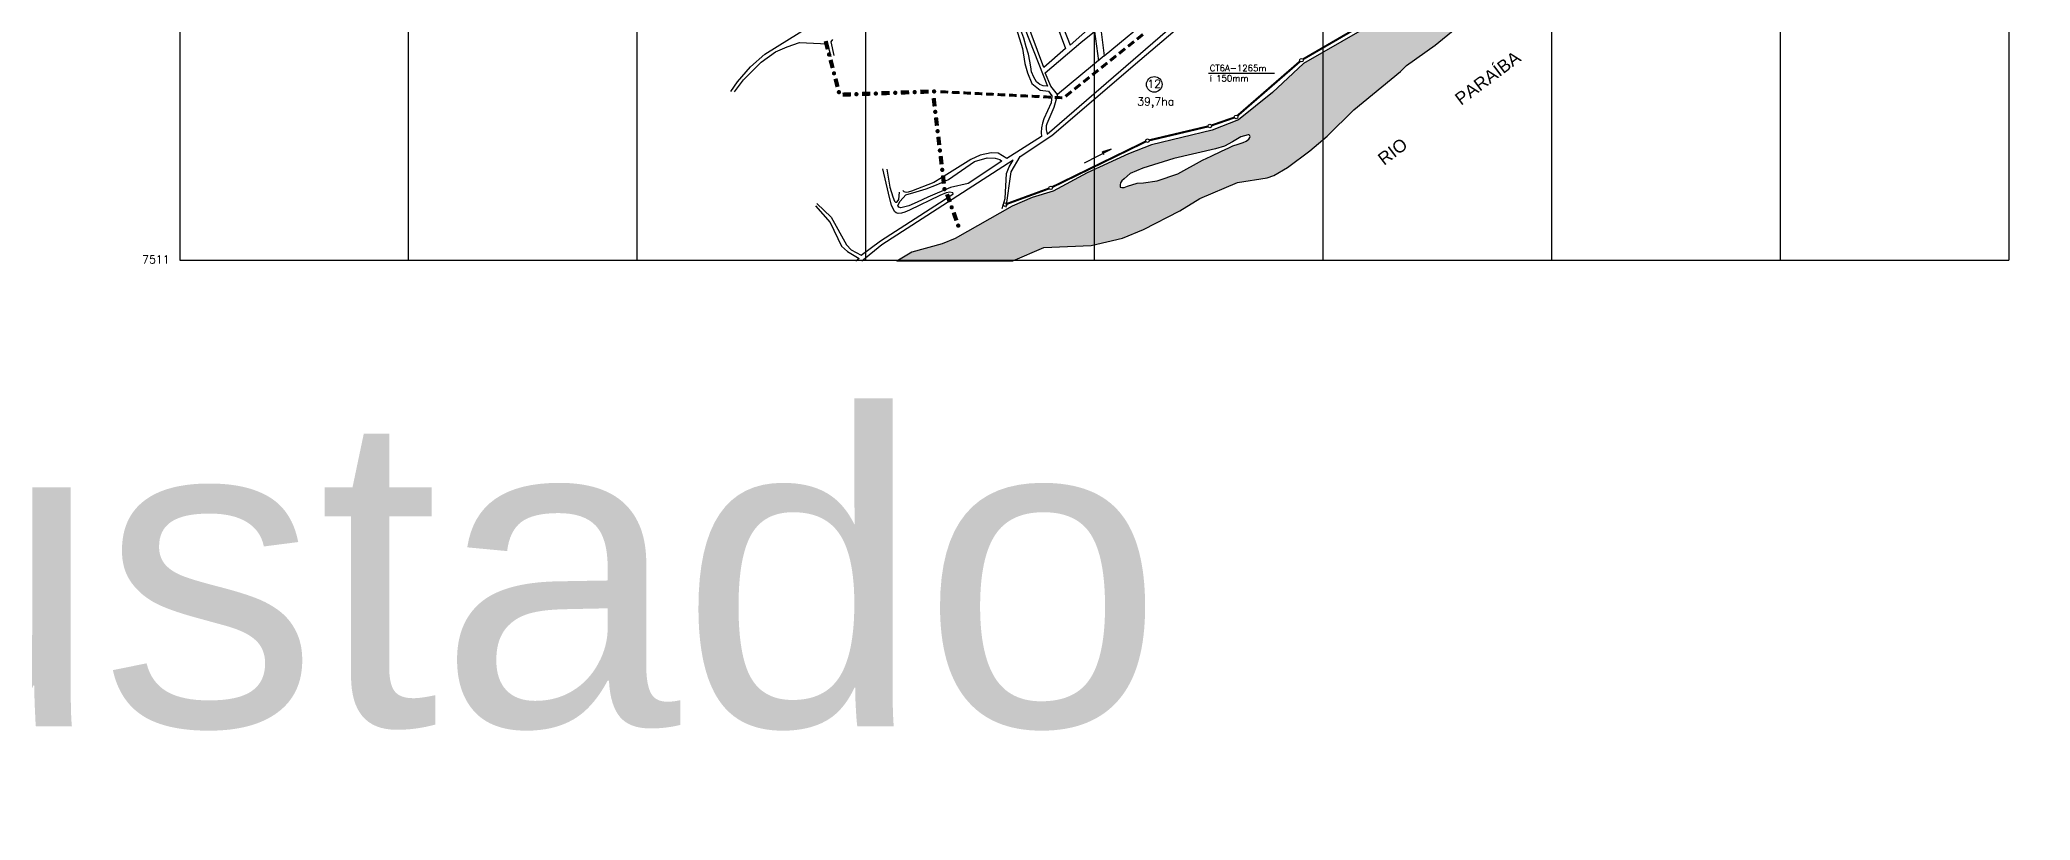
# Model space of a CAD drawing. Extents: x 538220 to 547168, y 7509776 to 7514528.
# Drawn here: x 542694 to 547047, y 7509776 to 7511482 of the extents above; entities that cross this region are included whole.
import ezdxf
from ezdxf.enums import TextEntityAlignment as Align

# ---------------------------------------------------------------- set-up
doc = ezdxf.new("R2010")
doc.units = 0
doc.header["$LTSCALE"] = 50
doc.header["$MEASUREMENT"] = 0
for name, color, linetype in [('ESTACAO', 5, 'CONTINUOUS'), ('HATCH', 4, 'CONTINUOUS'), ('LIMITE-BACIA', 3, 'CONTINUOUS'), ('LIMITE-PROJETO', 1, 'CONTINUOUS'), ('MALHA', 9, 'CONTINUOUS'), ('RIO', 4, 'CONTINUOUS'), ('RUA', 7, 'CONTINUOUS'), ('TEXTO', 5, 'CONTINUOUS'), ('TEXTO2', 5, 'CONTINUOUS')]:
    doc.layers.add(name, color=color, linetype=linetype)
doc.styles.add('ARIAL', font='ARIAL.TTF')
doc.styles.add('ROMAND', font='ROMAND.SHX')
doc.styles.get("Standard").update_dxf_attribs({"font": 'ROMANSBR.SHX'})

# ---------------------------------------------------------------- blocks, each defined once
blk = doc.blocks.new('R2')
at = {"layer": 'LIMITE-PROJETO', "const_width": 4.67}
blk.add_lwpolyline([(-18.8, 0.2, 1), (-23.5, 0.2, 1)], format="xyb", close=True, dxfattribs=at)
at = {"layer": 'LIMITE-PROJETO'}
blk.add_solid([(9.2, 4.6), (9.2, -4.6), (-9.1, 4.7), (-9.2, -4.4)], dxfattribs=at)
blk = doc.blocks.new('G2')
at = {"layer": 'LIMITE-BACIA'}
blk.add_solid([(-8.5, -3.3), (-8.5, 3.1), (8.5, -3.2), (8.5, 3.2)], dxfattribs=at)

msp = doc.modelspace()

# ---------------------------------------------------------------- hatches: boundary and pattern name
at = {"layer": 'HATCH'}
h = msp.add_hatch(color=256, dxfattribs=at)
h.paths.add_polyline_path([(547046.3, 7512040.1), (547033.1, 7512030.7), (547000, 7512014.9), (547000, 7511891.7), (547047, 7511912.5)])
h.paths.add_polyline_path([(547000, 7512000), (546968.7, 7512000), (546959.9, 7511995.8), (546858.7, 7511961.8), (546847.4, 7511959.1), (546838.3, 7511958.6), (546822.2, 7511957.9), (546795.1, 7511966.1), (546767.3, 7511989.7), (546760.5, 7512000), (546623.7, 7512000), (546632, 7511979.3), (546657.4, 7511928.2), (546680, 7511892.4), (546707.3, 7511866.2), (546730.2, 7511854.3), (546769.1, 7511844.6), (546845.5, 7511844), (546896.4, 7511852.6), (546932.8, 7511862.1), (547000, 7511891.7)])
h.paths.add_polyline_path([(546711, 7512114.8), (546666.6, 7512200.4), (546630.3, 7512255.4), (546603.7, 7512283.7), (546562.4, 7512302.1), (546524.3, 7512307.5), (546500, 7512313.3), (546500, 7512174.4), (546504.6, 7512172.8), (546545.1, 7512150.9), (546561.9, 7512134.6), (546580.8, 7512106.9), (546623.7, 7512000), (546760.5, 7512000), (546746.7, 7512020.8)])
h.paths.add_polyline_path([(546500, 7512313.3), (546483.6, 7512317.2), (546426, 7512321.3), (546380.6, 7512312.3), (546326.1, 7512284.9), (546282.6, 7512251.3), (546240.2, 7512193.8), (546234.1, 7512185.5), (546179.5, 7512111.1), (546145.2, 7512045), (546121, 7512009.2), (546116, 7512000), (546233.7, 7512000), (546233.8, 7512000), (546257.7, 7512060.3), (546276.3, 7512096.7), (546314.2, 7512126.3), (546360.4, 7512176.5), (546398.5, 7512194.7), (546429.4, 7512195.7), (546463.5, 7512187.1), (546500, 7512174.4)])
h.paths.add_polyline_path([(546237.8, 7512103.3), (546224.4, 7512077.6), (546219.5, 7512080.2)], flags=16)
h.paths.add_polyline_path([(546203.5, 7511955.9), (546233.7, 7512000), (546116, 7512000), (546085.5, 7511943.7), (546037, 7511882.2), (546000, 7511845), (546000, 7511767.9), (546058.3, 7511767.9), (546074.6, 7511781.7), (546147.6, 7511864.4)])
h.paths.add_polyline_path([(546000, 7511713.1), (546000, 7511845), (545933.7, 7511778.3), (545879.8, 7511739.3), (545878.5, 7511737.8), (545876.4, 7511732.2), (545875, 7511733.9), (545787, 7511635.1), (545755.9, 7511610.9), (545709.7, 7511568.7), (545661.6, 7511533.6), (545625.2, 7511525.9), (545580, 7511500), (545782.6, 7511500), (545833, 7511541.2), (545879.6, 7511585.3), (545924.5, 7511637.6)])
h.paths.add_polyline_path([(545669.9, 7511412.1), (545682.8, 7511425.7), (545745.5, 7511469.8), (545782.6, 7511500), (545580, 7511500), (545500, 7511454.1), (545500, 7511263), (545509.4, 7511271), (545567.6, 7511328.3)])
h.paths.add_polyline_path([(545471.4, 7511238.7), (545500, 7511263), (545500, 7511454.1), (545457.7, 7511429.9), (545390.2, 7511366.5), (545315.3, 7511306.4), (545257.7, 7511284), (545125.1, 7511252.3), (545075.1, 7511232.5), (545000, 7511198), (545000, 7511033.7), (545062, 7511048.1), (545108, 7511066.8), (545187.6, 7511107.8), (545231, 7511134.6), (545313.3, 7511169.7), (545378.5, 7511180), (545392.8, 7511184.7), (545422.4, 7511202.6)])
h.paths.add_polyline_path([(545340.5, 7511267.9), (545338, 7511264.3), (545332, 7511260.3), (545325.7, 7511257), (545315, 7511253.3), (545302.9, 7511249.8), (545294.1, 7511245.5), (545278.7, 7511238.3), (545255.6, 7511227.5), (545236.8, 7511218.5), (545182.7, 7511188.4), (545137.6, 7511173.7), (545107.9, 7511169), (545094.3, 7511168.1), (545072.9, 7511161.7), (545065.7, 7511159.2), (545060.1, 7511158.6), (545056.8, 7511159.3), (545056.9, 7511164.9), (545057.8, 7511168.9), (545060.7, 7511173.6), (545065.7, 7511178), (545078.4, 7511189.2), (545106, 7511201.2), (545174.5, 7511221.9), (545265.4, 7511243.1), (545284.9, 7511249.5), (545302.1, 7511258.3), (545320.8, 7511269.4), (545337.3, 7511274), (545341.5, 7511272.6)], flags=16)
h.paths.add_polyline_path([(545000, 7511198), (544984.3, 7511190.8), (544910.2, 7511150.6), (544864.2, 7511137), (544820.8, 7511118.3), (544695.6, 7511047.2), (544667.5, 7511035.5), (544601.2, 7511017.8), (544571.4, 7511000), (544825.5, 7511000), (544889.9, 7511027.5), (544993.2, 7511032.1), (545000, 7511033.7)])
h.paths.add_polyline_path([(545946, 7511768.7), (546016.9, 7511768.7), (546016.9, 7511789.7), (545946, 7511789.7)], flags=9)
h.paths.add_polyline_path([(546052.6, 7511810.8), (546113.7, 7511871.1), (546083.7, 7511901.5), (546022.6, 7511841.1)], flags=24)
h.paths.add_polyline_path([(545945.8, 7511745.6), (546044.8, 7511745.6), (546044.8, 7511767.6), (545945.8, 7511767.6)], flags=9)
h.paths.add_polyline_path([(545892.4, 7511701.2), (545962.6, 7511701.2), (545962.6, 7511726.1), (545892.4, 7511726.1)], flags=24)
h.paths.add_polyline_path([(545892, 7511726.7), (545926.5, 7511726.7), (545926.5, 7511747.3), (545892, 7511747.3)], flags=24)
h.paths.add_polyline_path([(545824.6, 7511588.4), (545881.3, 7511632.8), (545854.9, 7511666.4), (545798.3, 7511622)], flags=24)
h.paths.add_polyline_path([(545573.9, 7511376.4), (545722.4, 7511487.7), (545691.5, 7511529), (545542.9, 7511417.7)], flags=9)
h.paths.add_polyline_path([(545406.2, 7511246.8), (545471.8, 7511296.9), (545445.9, 7511330.8), (545380.3, 7511280.7)], flags=24)

# ---------------------------------------------------------------- linework, layer by layer
at = {"layer": 'ESTACAO'}
for p, q in [((544978.8, 7511212.9), (545037.1, 7511242.3)), ((545037.1, 7511242.3), (545018.2, 7511236.9)), ((545021.4, 7511230.4), (545018.2, 7511236.9))]:
    msp.add_line(p, q, dxfattribs=at)
at = {"layer": 'ESTACAO', "const_width": 4.5}
for points in [[(545456.6, 7511439), (545616.1, 7511531.5)], [(545313.2, 7511315.6), (545450.3, 7511434.6)], [(545256.4, 7511294.4), (545306.6, 7511311.8)], [(544908.3, 7511159.8), (545112.9, 7511259.4)], [(545120.2, 7511261.9), (545248.9, 7511292.3)], [(544808.7, 7511122.9), (544901.2, 7511156.7)]]:
    msp.add_lwpolyline(points, dxfattribs=at)
at = {"layer": 'ESTACAO'}
for centre in [(545453.2, 7511437.1), (545453.2, 7511437.1), (545310.3, 7511313.1), (545310.3, 7511313.1), (545116.4, 7511261.1), (545116.4, 7511261.1), (545252.7, 7511293.2), (544904.8, 7511158.1), (544805.1, 7511121.5)]:
    msp.add_circle(centre, 3.89, dxfattribs=at)
msp.add_solid([(545018.2, 7511236.9), (545019.8, 7511233.6), (545037.1, 7511242.3)], dxfattribs=at)
at = {"layer": 'MALHA'}
for p, q in [((543000, 7514500), (543000, 7511000)), ((543500, 7514500), (543500, 7511000)), ((544000, 7514500), (544000, 7511000)), ((544500, 7514500), (544500, 7511000)), ((545000, 7514500), (545000, 7511000)), ((545500, 7514500), (545500, 7511000)), ((546000, 7514500), (546000, 7511000)), ((546500, 7514500), (546500, 7511000)), ((547000, 7514500), (547000, 7511000)), ((543000, 7511000), (547000, 7511000))]:
    msp.add_line(p, q, dxfattribs=at)
at = {"layer": 'RIO', "linetype": 'CONTINUOUS'}
for p, q in [((545625.2, 7511525.9), (545457.7, 7511429.9)), ((545745.5, 7511469.8), (545833, 7511541.2)), ((545682.8, 7511425.7), (545745.5, 7511469.8)), ((545457.7, 7511429.9), (545390.2, 7511366.5)), ((545567.6, 7511328.3), (545669.9, 7511412.1)), ((545669.9, 7511412.1), (545682.8, 7511425.7)), ((545390.2, 7511366.5), (545315.3, 7511306.4)), ((545315.3, 7511306.4), (545257.7, 7511284)), ((545509.4, 7511271), (545567.6, 7511328.3)), ((545257.7, 7511284), (545125.1, 7511252.3)), ((545471.4, 7511238.7), (545509.4, 7511271)), ((545075.1, 7511232.5), (544984.3, 7511190.8)), ((545125.1, 7511252.3), (545075.1, 7511232.5)), ((545422.4, 7511202.6), (545471.4, 7511238.7)), ((544984.3, 7511190.8), (544910.2, 7511150.6)), ((545313.3, 7511169.7), (545378.5, 7511180)), ((545378.5, 7511180), (545392.8, 7511184.7)), ((545392.8, 7511184.7), (545422.4, 7511202.6)), ((544864.2, 7511137), (544820.8, 7511118.3)), ((544910.2, 7511150.6), (544864.2, 7511137)), ((545187.6, 7511107.8), (545231, 7511134.6)), ((545231, 7511134.6), (545313.3, 7511169.7)), ((544820.8, 7511118.3), (544695.6, 7511047.2)), ((545108, 7511066.8), (545187.6, 7511107.8)), ((544695.6, 7511047.2), (544667.5, 7511035.5)), ((544993.2, 7511032.1), (545062, 7511048.1)), ((545062, 7511048.1), (545108, 7511066.8)), ((544601.2, 7511017.8), (544568.2, 7510998.1)), ((544667.5, 7511035.5), (544601.2, 7511017.8)), ((544821.9, 7510998.5), (544889.9, 7511027.5)), ((544889.9, 7511027.5), (544993.2, 7511032.1)), ((544568.2, 7510998.1), (544821.9, 7510998.5))]:
    msp.add_line(p, q, dxfattribs=at)
msp.add_lwpolyline([(545320.8, 7511269.4), (545302.1, 7511258.3), (545284.9, 7511249.5), (545265.4, 7511243.1), (545174.5, 7511221.9), (545106, 7511201.2), (545078.4, 7511189.2), (545065.7, 7511178), (545060.7, 7511173.6), (545057.8, 7511168.9), (545056.9, 7511164.9), (545056.8, 7511159.3), (545060.1, 7511158.6), (545065.7, 7511159.2), (545072.9, 7511161.7), (545094.3, 7511168.1), (545107.9, 7511169), (545137.6, 7511173.7), (545182.7, 7511188.4), (545236.8, 7511218.5), (545255.6, 7511227.5), (545278.7, 7511238.3), (545294.1, 7511245.5), (545302.9, 7511249.8), (545315, 7511253.3), (545325.7, 7511257), (545332, 7511260.3), (545338, 7511264.3), (545340.5, 7511267.9), (545341.1, 7511270.6), (545340, 7511273.1), (545338.4, 7511273.6), (545336.8, 7511273.9)], close=True, dxfattribs=at)
at = {"layer": 'RUA', "linetype": 'CONTINUOUS'}
for points in [[(545230.6, 7511563.3), (545257.3, 7511598.5), (545231.7, 7511695.8), (545014, 7511510.7), (545022, 7511446.3), (544919.8, 7511361.9), (544911.6, 7511334), (544896.5, 7511297.8), (544895.1, 7511293.3), (544894.8, 7511285.2), (544896.2, 7511279.3), (544897.5, 7511275.2)], [(544937.3, 7511462.6), (544889.9, 7511421.2), (544834.1, 7511570.7), (544894.6, 7511577.2)], [(544905.3, 7511579.1), (544932.6, 7511507.3), (544947.3, 7511469.7), (544998.3, 7511514.7), (544989.2, 7511588.5)], [(544685.9, 7511159.2), (544636.2, 7511138), (544613, 7511126.5), (544594.7, 7511118.8), (544577.4, 7511114.2), (544572.5, 7511115.5), (544570.2, 7511119.2), (544575.8, 7511128.7), (544588.2, 7511142.5), (544610.7, 7511149.3), (544632.2, 7511155.7), (544655.4, 7511164.5), (544681.5, 7511176.5), (544738.2, 7511216), (544766.1, 7511223.9), (544783.1, 7511222.9), (544793.7, 7511220.3), (544797.9, 7511216.4), (544724.1, 7511167.4)]]:
    msp.add_lwpolyline(points, close=True, dxfattribs=at)
for points in [[(544807.7, 7511115.5), (544818.5, 7511193.4), (544838.2, 7511226.3), (544907.3, 7511272.4), (545099.7, 7511437), (545234.7, 7511551.4), (545252.3, 7511571.2), (545273.5, 7511604.2), (545286.2, 7511634.2)], [(545022, 7511446.3), (545248, 7511633.7)], [(544818.7, 7511541.9), (544843.5, 7511462.9), (544848.3, 7511429.7), (544854.1, 7511409.3), (544863.5, 7511385.8), (544881.8, 7511371.2), (544900.2, 7511369.2), (544907, 7511358.9), (544906.2, 7511344), (544889.8, 7511308.6), (544886.8, 7511299.4), (544884.7, 7511289.4), (544883.9, 7511279.3), (544884.4, 7511270.1), (544808.6, 7511222), (544789.7, 7511233.6), (544774.8, 7511234.9), (544750.9, 7511229.5), (544730.5, 7511220.3), (544665.9, 7511179.7), (544649.1, 7511170.1), (544600.2, 7511151), (544593, 7511148.8), (544589.5, 7511147.8), (544586.7, 7511148.3), (544584.2, 7511149.1), (544581.7, 7511152.3)], [(544205.4, 7511368.6), (544220, 7511389.7), (544248.2, 7511422.6), (544280, 7511450), (544382, 7511513.5)], [(544431.1, 7511447.6), (544424.6, 7511477), (544428.1, 7511482.1)], [(544919.8, 7511361.9), (544904.9, 7511380.1), (544893, 7511409.3), (544970.8, 7511475.4), (545000.3, 7511499.7), (545009.4, 7511435.9)], [(544213, 7511368.1), (544233.2, 7511394.3), (544271.6, 7511432.6), (544302.8, 7511455.2), (544328.3, 7511466.5), (544355.3, 7511475.8), (544416.4, 7511473.1), (544423.9, 7511445)], [(544798.9, 7511113.1), (544805.5, 7511135), (544808.1, 7511189.4), (544813.9, 7511204), (544823.1, 7511218.8), (544535.6, 7511033.6), (544491.9, 7510997.7)], [(544393.3, 7511124.1), (544424.5, 7511094), (544458, 7511033.3), (544468.8, 7511022.9), (544490.2, 7511010.7), (544532.3, 7511042.5), (544684.5, 7511140.2), (544691.2, 7511144.8), (544690.5, 7511147.4), (544684.2, 7511148.4), (544676, 7511146.9), (544662.4, 7511141.3), (544595.9, 7511109.3), (544585.7, 7511105), (544578.8, 7511103.1), (544571.5, 7511101.9), (544566.8, 7511103.2), (544563.6, 7511106.7), (544561.8, 7511110.2), (544557, 7511119.3), (544550.1, 7511146.6), (544537.8, 7511199.4)], [(544546.4, 7511198.7), (544553.2, 7511159.8), (544559.5, 7511138.6), (544563.1, 7511129.2), (544565.4, 7511126.6), (544568.2, 7511126.6), (544571.4, 7511130.3), (544572.8, 7511132.9), (544574.1, 7511148.6)], [(544390.4, 7511118.5), (544422.8, 7511082), (544447.4, 7511030.9), (544460.1, 7511019.3), (544485.9, 7511004), (544478.5, 7510997.6)]]:
    msp.add_lwpolyline(points, dxfattribs=at)
at = {"layer": 'RUA'}
msp.add_lwpolyline([(544828.3, 7511555.9), (544897.8, 7511380.6), (544888.1, 7511380.7), (544880.9, 7511383.7), (544874.1, 7511389.6), (544868.3, 7511399.8), (544863.1, 7511411.5), (544861.2, 7511422.7), (544858.9, 7511434.8), (544856.1, 7511450.4), (544851.4, 7511466.4), (544846.2, 7511485.4), (544841.9, 7511496.6), (544837.1, 7511507.3), (544831.4, 7511519), (544828.6, 7511526.8), (544826.7, 7511535), (544826.7, 7511544.3), (544828.3, 7511555.9)], dxfattribs=at)
at = {"layer": 'TEXTO'}
msp.add_line((545250, 7511408.4), (545394.5, 7511408.4), dxfattribs=at)
at = {"layer": 'TEXTO2'}
msp.add_circle((545131.3, 7511384.1), 17, dxfattribs=at)

# ---------------------------------------------------------------- block references
at = {"layer": 'LIMITE-PROJETO'}
for name, p, rotation in [('R2', (544415, 7511469.9), 104.686640769416), ('G2', (545080.6, 7511472.5), 218.6312466542723), ('G2', (545100.1, 7511488.1), 218.6312466542723), ('R2', (544425.8, 7511428.8), 104.686640769416), ('G2', (545041.5, 7511441.3), 218.6312466542723), ('G2', (545061, 7511456.9), 218.6312466542723), ('R2', (544436.5, 7511387.7), 104.686640769416), ('G2', (544982.9, 7511394.5), 218.6312466542723), ('G2', (545002.4, 7511410.1), 218.6312466542723), ('G2', (545022, 7511425.7), 218.6312466542723), ('R2', (544458.8, 7511362.1), 182.073690191998), ('R2', (544501.3, 7511363.6), 182.073690191998), ('R2', (544543.8, 7511365.2), 182.073690191998), ('R2', (544586.2, 7511366.7), 182.073690191998), ('R2', (544628.7, 7511368.2), 182.073690191998), ('R2', (544650.1, 7511345.1), 96.85368189695907), ('G2', (544672.2, 7511367.7), 177.1691789624993), ('G2', (544697.1, 7511366.4), 177.1691789624993), ('G2', (544722.1, 7511365.2), 177.1691789624993), ('G2', (544747.1, 7511364), 177.1691789624993), ('G2', (544772, 7511362.7), 177.1691789624993), ('G2', (544797, 7511361.5), 177.1691789624993), ('G2', (544822, 7511360.3), 177.1691789624993), ('G2', (544846.9, 7511359), 177.1691789624993), ('G2', (544871.9, 7511357.8), 177.1691789624993), ('G2', (544896.9, 7511356.6), 177.1691789624993), ('G2', (544921.9, 7511355.3), 177.1691789624993), ('G2', (544943.9, 7511363.3), 218.6312466542723), ('G2', (544963.4, 7511378.9), 218.6312466542723), ('R2', (544655.1, 7511302.9), 96.85368189695907), ('R2', (544660.2, 7511260.7), 96.85368189695907), ('R2', (544665.3, 7511218.5), 96.85368189695907), ('R2', (544670.3, 7511176.3), 96.85368189695907), ('R2', (544681.3, 7511135.5), 109.7500487344058), ('R2', (544695.7, 7511095.5), 109.7500487344058)]:
    msp.add_blockref(name, p, dxfattribs=dict(at, rotation=rotation))

# ---------------------------------------------------------------- texts
at = {"layer": 'HATCH', "style": 'ARIAL'}
msp.add_text('arquivo ajustado', height=680.105, dxfattribs=at).set_placement((538179.9, 7509981.5))
at = {"layer": 'MALHA', "style": 'ROMAND'}
msp.add_text('7511', height=17.5, dxfattribs=at).set_placement((542917.8, 7510993))
at = {"layer": 'TEXTO', "color": 4, "style": 'ARIAL'}
for s, rotation, p in [('PARAÍBA', 36.8469, (545802.2, 7511337.2)), ('RIO', 37.3791, (545633.8, 7511205.9))]:
    msp.add_text(s, height=27.5, rotation=rotation, dxfattribs=at).set_placement(p)
at = {"layer": 'TEXTO'}
for s, p in [('CT6A-1265m', (545252.5, 7511412.9)), ('%%237 150mm', (545252.5, 7511390.6))]:
    msp.add_text(s, height=13.75, dxfattribs=at).set_placement(p)
at = {"layer": 'TEXTO2'}
msp.add_text('12', height=17.5, dxfattribs=at).set_placement((545131.2, 7511376.6), align=Align.CENTER)
msp.add_text('39,7ha', height=17.5, dxfattribs=at).set_placement((545094.1, 7511338.1))

doc.saveas('drawing.dxf')
